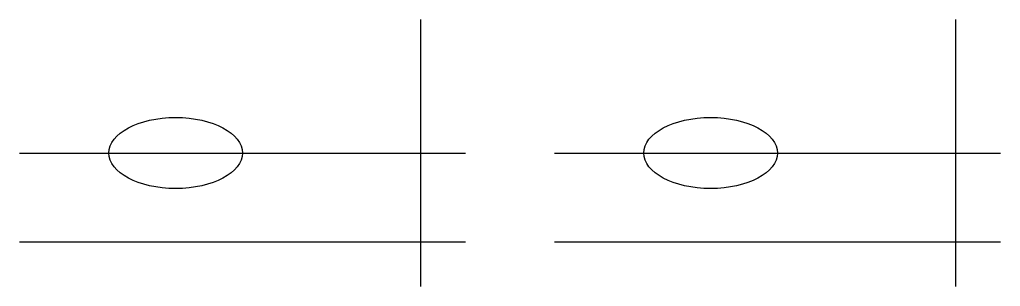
# Model space of a CAD drawing. Header units: millimetres. Extents: x 10 to 230, y 0 to 60.
import ezdxf

# ---------------------------------------------------------------- set-up
doc = ezdxf.new("R2010")
doc.units = ezdxf.units.MM

msp = doc.modelspace()

# ---------------------------------------------------------------- linework, layer by layer
for p, q in [((100, 0), (100, 60)), ((220, 0), (220, 60)), ((10, 30), (110, 30)), ((130, 30), (230, 30)), ((10, 10), (110, 10)), ((130, 10), (230, 10))]:
    msp.add_line(p, q)
for centre in [(45, 30), (165, 30)]:
    msp.add_ellipse(centre, major_axis=(15, 0), ratio=0.533333)

doc.saveas('drawing.dxf')
